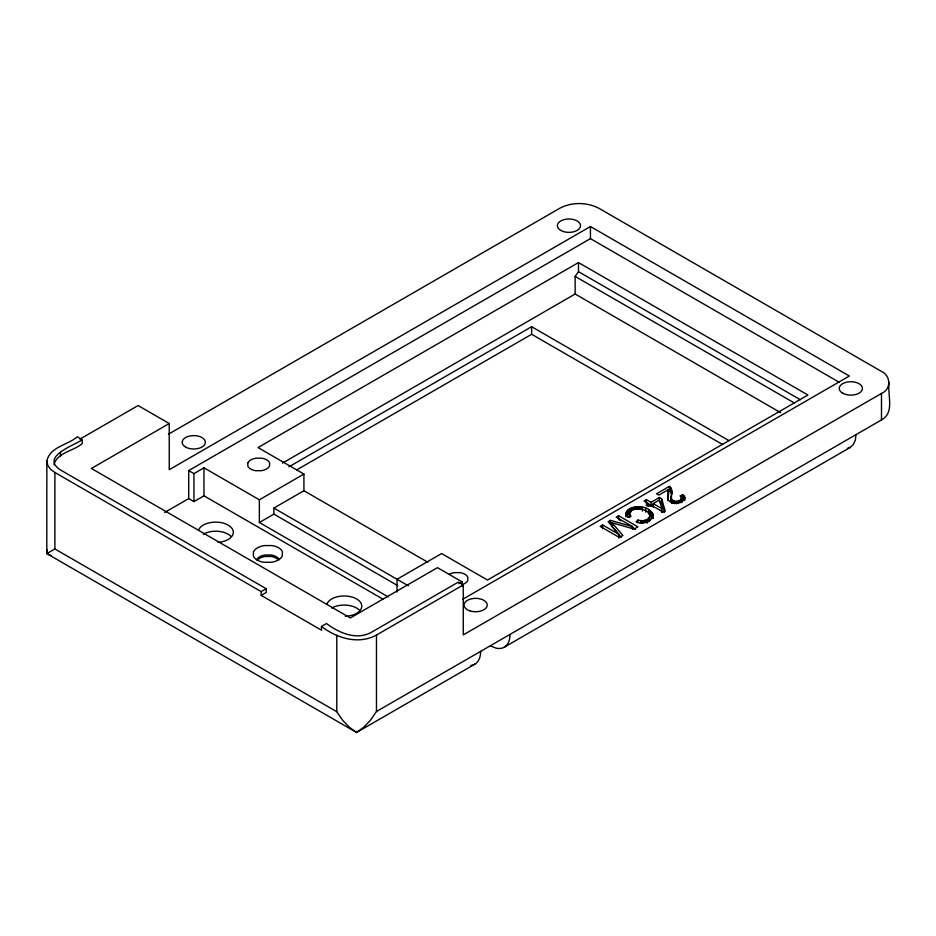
<?xml version="1.0" encoding="UTF-8"?>
<svg xmlns="http://www.w3.org/2000/svg" width="936" height="936" viewBox="0 0 936 936"><rect width="100%" height="100%" fill="white"/><g stroke="black" fill="none" stroke-linecap="round" stroke-linejoin="round"><path stroke-width="1.4" d="M480.648 651.351A28.01 16.169 60 0 1 474.926 664.127L356.581 732.467L46.8 553.609L46.858 461.097C49.596 446.975 67.883 444.881 77.349 436.843L82.263 439.674L82.263 443.465C73.909 451.094 56.991 452.404 53.937 464.841M649.83 515.163C649.771 520.556 642.014 521.586 637.942 520.042L636.012 521.843C642.81 526.009 659.822 518.123 649.947 510.611C644.319 503.79 620.86 506.119 627.787 517.468L630.993 516.368C625.026 506.329 647.841 506.809 649.83 515.163L649.479 521.13L649.479 517.351M649.806 520.404L649.034 517.538M46.858 461.097L47.748 465.286L50.485 469.182L54.896 472.505L54.896 548.964L336.784 711.711L342.564 720.147L349.303 727.213L356.581 732.467L356.651 731.367M668.023 500.538L668.304 489.622L658.815 495.097L656.534 493.787L669.322 486.404L671.346 488.627L671.744 493.974M668.012 500.105L668.585 490.944M671.194 496.255L671.99 503.322L671.194 500.035L671.744 491.447M671.194 500.035L671.697 489.902M51.445 555.645L46.8 553.609L47.256 549.806M855.984 434.655L855.328 440.142L853.375 444.495L850.274 447.408L504.305 647.174A27.507 15.877 60 0 1 495.565 647.993L490.522 645.84M168.433 434.21L560.255 207.991C572.2 201.872 587.129 202.188 598.993 208.33L880.881 371.077C890.826 375.102 891.692 389.177 881.478 393.448L463.261 634.9L463.261 584.941L458.347 582.098L371.557 632.209C356.487 640.622 339.019 632.935 326.477 623.528L321.481 626.418L321.481 630.197L261.179 595.39L261.179 591.61L54.896 472.505M629.565 516.087L629.331 517.655L629.331 509.114M889.2 382.333C887.024 394.372 895.225 412.589 881.478 419.936L376.471 711.5L370.633 720.006L363.847 727.143L356.581 732.467M282.496 463.109L575.149 294.009L575.149 276.412L578.483 271.651L578.483 262.571L807.932 395.027L487.48 580.039L441.581 553.55L397.028 579.279L397.028 592.055M629.331 512.905L626.254 515.748L626.254 511.969M671.99 499.543C674.306 503.732 685.795 499.824 680.004 495.904L682.695 494.641C691.213 503.135 666.069 507.698 668.012 496.326M82.263 439.674C74.868 445.243 40.108 456.475 60.232 469.802L266.187 588.709L266.187 592.5L261.179 595.39M54.896 548.964L46.8 553.609M79.876 439.159L138.107 405.545L169.24 423.528L169.24 469.696L590.44 226.524L849.385 376.015L462.735 599.251M169.24 423.528L91.4 468.468L350.345 617.959L437.463 567.661L462.045 581.853L462.045 586.182M164.677 512.448L188.709 498.584L188.709 470.574L590.44 238.633L839.276 382.297M188.709 470.574L193.951 473.604L203.966 467.813L259.366 499.801L303.919 474.072L303.919 490.721L427.693 562.185M578.483 262.571L258.032 447.572L303.919 474.072M188.709 498.584L193.951 501.602L203.966 495.823L383.046 599.215M288.967 466.818L531.636 326.711L728.992 440.645M296.548 470.001L531.636 334.281L722.662 444.565M397.648 585.585L273.885 514.121L273.885 508.072L303.919 490.721M259.366 499.801L259.366 522.51L273.885 514.121M261.179 591.61L266.187 588.709M458.851 583.701L462.045 581.853M321.481 626.418C336.808 638.223 358.476 644.951 376.471 635.041L463.261 584.941M618.778 538.06L618.778 534.28L602.585 524.932L600.128 526.36L619.457 537.521L622.908 535.532L612.004 522.709L612.004 526.488L621.141 537.229M632.572 529.156L632.572 526.629L610.518 520.357L608.213 521.691L618.778 534.28M612.004 522.709L634.058 529.086L637.907 526.863L618.579 515.701L616.11 517.128L632.572 526.629M648.636 503.697L646.027 505.206L648.203 506.458L650.812 504.949L663.343 512.179L665.285 511.068L661.577 498.736L659.4 497.484L651.011 502.316L646.378 499.648L644.003 501.017L648.636 503.697L648.636 506.212M653.188 507.359L653.188 503.58L659.236 500.081L661.904 508.611L661.904 512.401L661.144 509.956M648.695 504.773L651.011 506.107L653.41 504.726M680.893 499.274L682.695 498.432L684.497 500.163L684.497 496.384M847.583 448.262L850.274 447.408M613.279 524.92L610.518 524.137L610.518 520.357M578.483 271.651L800.362 399.754M575.149 276.412L794.5 403.053M575.149 294.009L780.636 412.647M664.455 512.109L661.577 502.515L659.4 501.263L659.4 497.484M653.188 503.58L661.904 508.611M620.989 520.884L618.579 519.492L618.579 515.701M631.87 527.167L635.497 529.25M273.885 508.072L408.353 585.819M259.366 522.51L388.183 596.887M653.094 514.414L653.094 518.193L648.554 513.513L648.554 509.722M671.697 493.693L669.322 490.195L669.322 486.404M681.361 500.783L681.806 501.942M668.585 494.734L668.304 489.622M881.478 393.448L881.478 419.936M684.906 497.25L684.906 499.777M683.76 495.507L683.76 499.297M682.695 494.641L682.695 498.432M681.7 497.566L681.7 502.527M681.361 497.004L681.385 501.813M680.098 500.339L680.098 502.854M678.378 501.041L678.378 503.568M676.494 501.298L676.494 503.814M674.657 501.111L674.657 503.626M673.101 500.503L673.101 503.03M671.346 488.627L671.346 492.418M671.358 498.209L671.358 502M670.691 487.516L670.691 491.306M670.106 486.919L670.106 490.71M668.281 493.939L668.281 497.718M661.577 498.736L661.577 502.515M653.258 515.385L653.258 517.9M652.673 513.431L652.673 517.222M652.006 512.46L652.006 516.251M651.093 511.524L651.093 515.303M651.011 502.316L651.011 506.107M649.947 510.611L649.947 514.39M648.929 518.053L648.929 521.832M647.15 519.386L647.15 523.177M646.378 499.648L646.378 503.439M645.618 508.318L645.618 512.109M645.126 520.276L645.126 522.791M642.962 520.685L642.962 523.212M642.353 507.324L642.353 511.103M641.803 520.72L641.803 523.236M640.645 506.996L640.645 509.523M640.587 520.615L640.587 523.142M638.96 506.821L638.96 509.336M637.942 520.042L637.942 522.569M637.311 506.785L637.311 509.313M635.684 506.914L635.684 509.441M634.07 507.195L634.07 509.722M632.479 507.663L632.479 510.19M630.899 508.295L630.899 512.086M629.612 514.683L629.612 517.21M627.974 510.015L627.974 513.794M626.956 510.962L626.956 514.753M625.868 513.022L625.868 516.801M602.585 524.932L602.585 528.711M590.44 226.524L590.44 238.633M531.636 326.711L531.636 334.281M376.471 635.041L376.471 711.5M336.784 635.251L336.784 711.711M203.966 467.813L203.966 495.823M193.951 473.604L193.951 501.602M60.501 452.24L60.501 456.031M256.604 559.81A11.981 6.915 0 0 1 264.958 554.99L271.007 554.954A11.419 6.587 0 0 1 279.197 559.681M462.466 584.485A11.501 6.646 0 0 0 467.754 580.519L467.813 577.161A10.963 6.33 0 0 0 459.95 572.621L454.135 572.656A11.501 6.646 0 0 0 449.069 574.353M510.015 634.397A28.01 16.169 60 0 1 504.305 647.174M474.926 664.127A27.507 15.877 60 0 1 470.89 665.402M278.062 559.564A11.419 6.587 0 0 0 271.007 556.452L264.958 556.487A11.981 6.915 0 0 0 257.809 559.669M331.718 608.037A17.62 10.167 0 0 1 359.424 610.143M203.264 534.187A17.62 10.167 0 0 1 230.97 536.293M327.155 603.509A17.62 10.167 0 0 1 346.858 596.092A17.62 10.167 0 0 1 361.776 606.587A17.62 10.167 0 0 1 345.314 616.286M198.701 529.659A17.62 10.167 0 0 1 218.018 522.206A17.62 10.167 0 0 1 233.333 532.291A17.62 10.167 0 0 1 218.018 542.377M247.888 462.829L247.829 466.186A10.963 6.33 0 0 0 255.703 470.726L261.507 470.691A11.501 6.646 0 0 0 269.521 466.07L269.58 462.712A10.963 6.33 0 0 0 261.706 458.172L255.902 458.207A11.501 6.646 0 0 0 247.888 462.829M253.457 551.76L253.387 556.241A14.613 8.436 0 0 0 263.87 562.29L271.615 562.255A15.339 8.857 0 0 0 282.298 556.089L282.368 551.608A14.613 8.436 0 0 0 271.885 545.559L264.139 545.594A15.339 8.857 0 0 0 253.457 551.76M185.562 447.034A11.583 6.692 0 0 0 204.949 444.027A11.583 6.692 0 0 0 190.757 435.837A11.583 6.692 0 0 0 185.562 447.034M469.849 610.834A11.583 6.692 0 0 0 487.235 605.042A11.583 6.692 0 0 0 469.849 599.251A11.583 6.692 0 0 0 469.849 610.834M842.646 393.155A11.583 6.692 0 0 0 862.033 390.16A11.583 6.692 0 0 0 847.84 381.958A11.583 6.692 0 0 0 842.646 393.155M560.758 230.408A11.583 6.692 0 0 0 580.144 227.413A11.583 6.692 0 0 0 565.952 219.223A11.583 6.692 0 0 0 560.758 230.408"/></g></svg>
